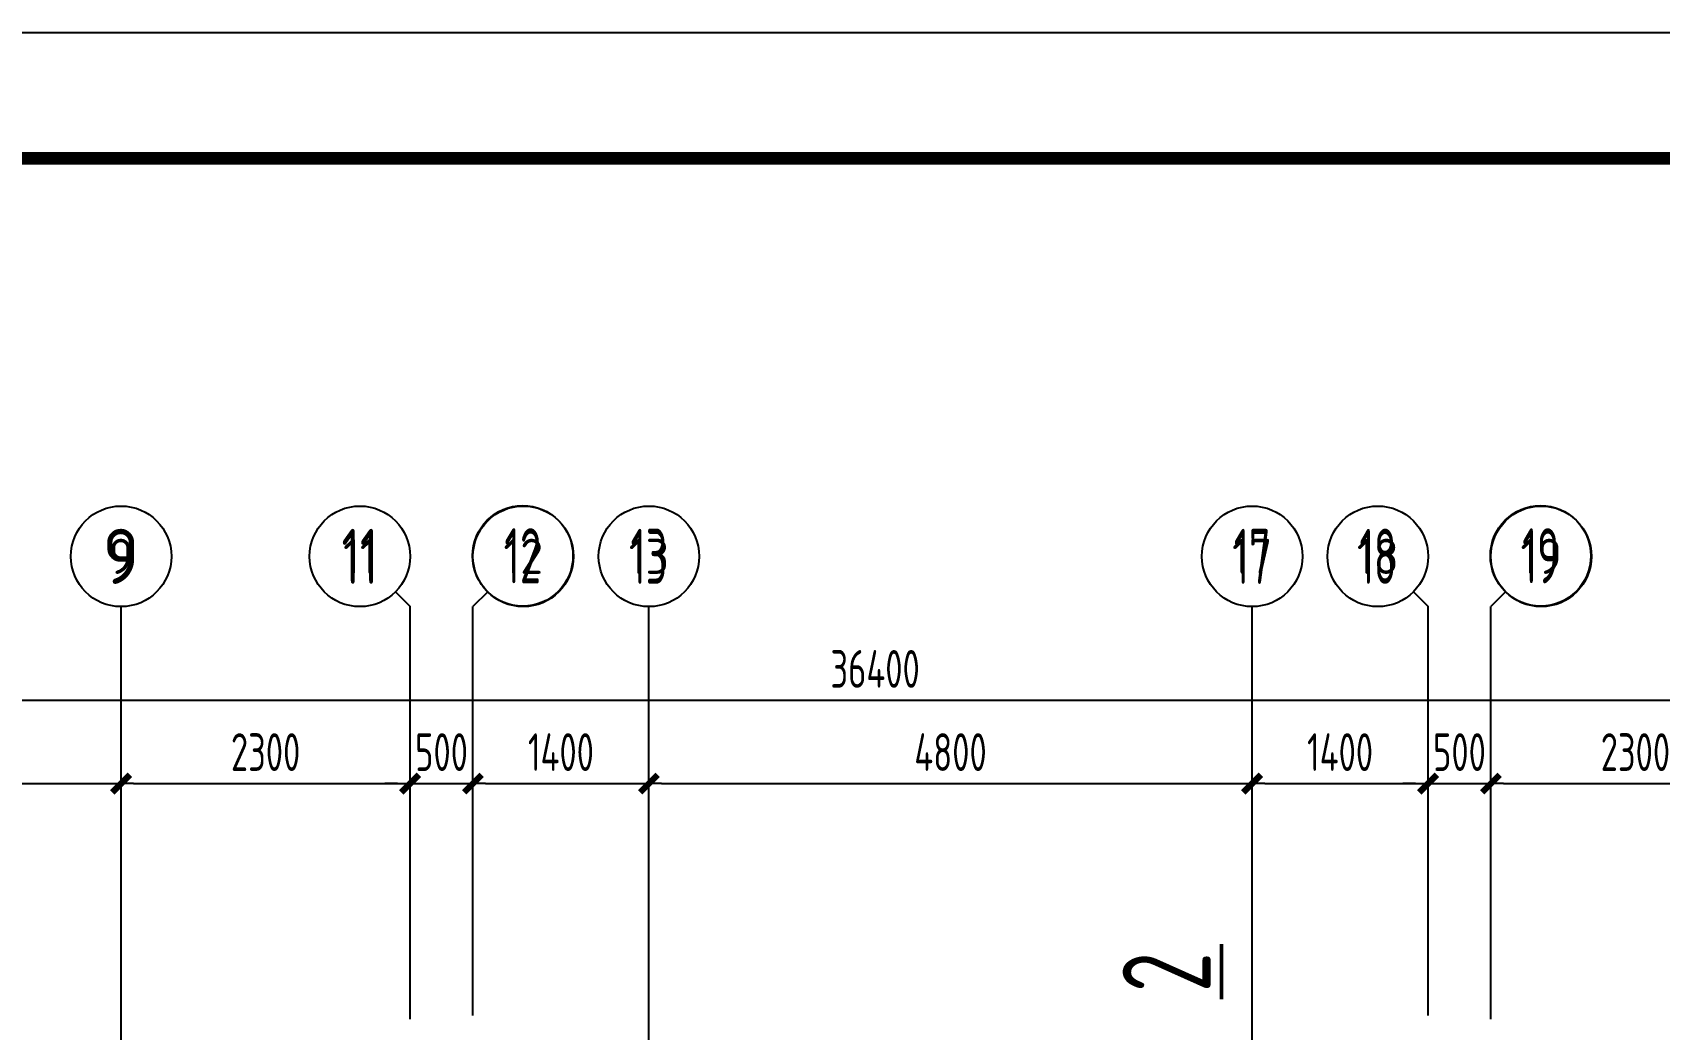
# Model space of a CAD drawing. Extents: x 627893 to 789462, y -407363 to 145317.
# Drawn here: x 681291 to 694237, y -41636 to -33706 of the extents above; entities that cross this region are included whole.
import ezdxf
from ezdxf.enums import TextEntityAlignment as Align

# ---------------------------------------------------------------- set-up
doc = ezdxf.new("R2010")
doc.units = 0
doc.header["$LTSCALE"] = 100
doc.linetypes.add('2', pattern=[18.5, 12, -3, 0.5, -3])
doc.layers.get('0').update_dxf_attribs({"linetype": 'CONTINUOUS'})
doc.layers.get('Defpoints').update_dxf_attribs({"linetype": 'CONTINUOUS'})
for name, color, linetype in [('AXIS', 3, 'CONTINUOUS'), ('AXIS_TEXT', 7, 'CONTINUOUS'), ('dote', 253, 'CONTINUOUS'), ('PUB_TITLE', 4, 'CONTINUOUS')]:
    doc.layers.add(name, color=color, linetype=linetype)
doc.styles.add('_TCH_AXIS', font='tssdeng.shx', dxfattribs={"width": 0.7, "bigfont": 'tssdchn.shx'})
doc.styles.add('CADReader_TextStyle', font='tssdeng.shx', dxfattribs={"height": 0.2, "bigfont": 'gbcbig.shx'})
doc.styles.add('COMPLEX', font='tssdeng.shx', dxfattribs={"width": 0.7, "bigfont": 'tssdchn.shx'})
doc.styles.get("Standard").update_dxf_attribs({"font": 'tssdeng.shx', "width": 0.7, "bigfont": 'tssdchn.shx'})
doc.styles.add('TSSD_Dimension', font='Tssdeng.shx', dxfattribs={"width": 0.7, "bigfont": 'tssdchn.shx'})
doc.dimstyles.new('TSSD_100_100$0', dxfattribs={"dimtxt": 300, "dimasz": 100, "dimexe": 250, "dimexo": 250, "dimgap": 100, "dimtad": 1, "dimdec": 0, "dimzin": 0, "dimdsep": 46, "dimtxsty": 'TSSD_Dimension', "dimblk": '_TSDBK', "dimblk1": '_TSDBK', "dimblk2": '_TSDBK', "dimsah": 1, "dimcen": 0, "dimclrt": 7, "dimadec": 0, "dimazin": 0, "dimtfac": 1, "dimtdec": 0, "dimtix": 1, "dimtmove": 2, "dimatfit": 3, "dimldrblk": '_TSDBK', "dimfxl": 1, "dimtolj": 1, "dimtzin": 0, "dimarcsym": 0})

# ---------------------------------------------------------------- blocks, each defined once
blk = doc.blocks.new('A1tk')
at = {"layer": 'PUB_TITLE'}
blk.add_lwpolyline([(-602685, -92242), (-602685, -32842), (-518585, -32842), (-518585, -92242)], close=True, dxfattribs=at)
at = {"layer": 'PUB_TITLE', "const_width": 100}
blk.add_lwpolyline([(-600185, -91242), (-519585, -91242), (-519585, -33842), (-600185, -33842)], close=True, dxfattribs=at)
blk = doc.blocks.new('_TSDBK')
blk.add_line((-1, 0), (0, 0))
at = {"const_width": 0.5}
blk.add_lwpolyline([(-0.7, -0.7), (0.7, 0.7)], dxfattribs=at)
blk = doc.blocks.new('*D345')
at = {"layer": 'AXIS', "color": 0, "lineweight": -2}
for p, q in [((678996, -40101), (678996, -39430)), ((681996, -40101), (681996, -39430)), ((679096, -39680), (681896, -39680))]:
    blk.add_line(p, q, dxfattribs=at)
at = {"layer": 'Defpoints', "color": 0}
for p in [(681996, -39680), (678996, -40351), (681996, -40351)]:
    blk.add_point(p, dxfattribs=at)
at = {"layer": 'AXIS', "color": 0, "lineweight": -2, "xscale": 100, "yscale": 100, "zscale": 100, "rotation": 180}
blk.add_blockref('_TSDBK', (678996, -39680), dxfattribs=at)
at = {"layer": 'AXIS', "color": 0, "lineweight": -2, "xscale": 100, "yscale": 100, "zscale": 100}
blk.add_blockref('_TSDBK', (681996, -39680), dxfattribs=at)
at = {"layer": 'AXIS', "color": 7, "insert": (680496, -39430), "char_height": 300, "attachment_point": 5, "style": 'TSSD_Dimension'}
blk.add_mtext('\\A1;3000', dxfattribs=at)
blk = doc.blocks.new('*D346')
at = {"layer": 'AXIS', "color": 0, "lineweight": -2}
for p, q in [((681996, -40101), (681996, -39430)), ((684296, -40101), (684296, -39430)), ((682096, -39680), (684196, -39680))]:
    blk.add_line(p, q, dxfattribs=at)
at = {"layer": 'Defpoints', "color": 0}
for p in [(684296, -39680), (681996, -40351), (684296, -40351)]:
    blk.add_point(p, dxfattribs=at)
at = {"layer": 'AXIS', "color": 0, "lineweight": -2, "xscale": 100, "yscale": 100, "zscale": 100, "rotation": 180}
blk.add_blockref('_TSDBK', (681996, -39680), dxfattribs=at)
at = {"layer": 'AXIS', "color": 0, "lineweight": -2, "xscale": 100, "yscale": 100, "zscale": 100}
blk.add_blockref('_TSDBK', (684296, -39680), dxfattribs=at)
at = {"layer": 'AXIS', "color": 7, "insert": (683146, -39430), "char_height": 300, "attachment_point": 5, "style": 'TSSD_Dimension'}
blk.add_mtext('\\A1;2300', dxfattribs=at)
blk = doc.blocks.new('*D347')
at = {"layer": 'AXIS', "color": 0, "lineweight": -2}
for p, q in [((684296, -40101), (684296, -39430)), ((684796, -40101), (684796, -39430)), ((684196, -39680), (684096, -39680)), ((684296, -39680), (684796, -39680)), ((684896, -39680), (684996, -39680))]:
    blk.add_line(p, q, dxfattribs=at)
at = {"layer": 'Defpoints', "color": 0}
for p in [(684796, -39680), (684296, -40351), (684796, -40351)]:
    blk.add_point(p, dxfattribs=at)
at = {"layer": 'AXIS', "color": 0, "lineweight": -2, "xscale": 100, "yscale": 100, "zscale": 100}
blk.add_blockref('_TSDBK', (684296, -39680), dxfattribs=at)
at = {"layer": 'AXIS', "color": 0, "lineweight": -2, "xscale": 100, "yscale": 100, "zscale": 100, "rotation": 180}
blk.add_blockref('_TSDBK', (684796, -39680), dxfattribs=at)
at = {"layer": 'AXIS', "color": 7, "insert": (684546, -39430), "char_height": 300, "attachment_point": 5, "style": 'TSSD_Dimension'}
blk.add_mtext('\\A1;500', dxfattribs=at)
blk = doc.blocks.new('*D348')
at = {"layer": 'AXIS', "color": 0, "lineweight": -2}
for p, q in [((684796, -40101), (684796, -39430)), ((686196, -40101), (686196, -39430)), ((684896, -39680), (686096, -39680))]:
    blk.add_line(p, q, dxfattribs=at)
at = {"layer": 'Defpoints', "color": 0}
for p in [(686196, -39680), (684796, -40351), (686196, -40351)]:
    blk.add_point(p, dxfattribs=at)
at = {"layer": 'AXIS', "color": 0, "lineweight": -2, "xscale": 100, "yscale": 100, "zscale": 100, "rotation": 180}
blk.add_blockref('_TSDBK', (684796, -39680), dxfattribs=at)
at = {"layer": 'AXIS', "color": 0, "lineweight": -2, "xscale": 100, "yscale": 100, "zscale": 100}
blk.add_blockref('_TSDBK', (686196, -39680), dxfattribs=at)
at = {"layer": 'AXIS', "color": 7, "insert": (685496, -39430), "char_height": 300, "attachment_point": 5, "style": 'TSSD_Dimension'}
blk.add_mtext('\\A1;1400', dxfattribs=at)
blk = doc.blocks.new('*D349')
at = {"layer": 'AXIS', "color": 0, "lineweight": -2}
for p, q in [((686196, -40101), (686196, -39430)), ((690996, -40101), (690996, -39430)), ((686296, -39680), (690896, -39680))]:
    blk.add_line(p, q, dxfattribs=at)
at = {"layer": 'Defpoints', "color": 0}
for p in [(690996, -39680), (686196, -40351), (690996, -40351)]:
    blk.add_point(p, dxfattribs=at)
at = {"layer": 'AXIS', "color": 0, "lineweight": -2, "xscale": 100, "yscale": 100, "zscale": 100, "rotation": 180}
blk.add_blockref('_TSDBK', (686196, -39680), dxfattribs=at)
at = {"layer": 'AXIS', "color": 0, "lineweight": -2, "xscale": 100, "yscale": 100, "zscale": 100}
blk.add_blockref('_TSDBK', (690996, -39680), dxfattribs=at)
at = {"layer": 'AXIS', "color": 7, "insert": (688596, -39430), "char_height": 300, "attachment_point": 5, "style": 'TSSD_Dimension'}
blk.add_mtext('\\A1;4800', dxfattribs=at)
blk = doc.blocks.new('*D350')
at = {"layer": 'AXIS', "color": 0, "lineweight": -2}
for p, q in [((690996, -40101), (690996, -39430)), ((692396, -40101), (692396, -39430)), ((691096, -39680), (692296, -39680))]:
    blk.add_line(p, q, dxfattribs=at)
at = {"layer": 'Defpoints', "color": 0}
for p in [(692396, -39680), (690996, -40351), (692396, -40351)]:
    blk.add_point(p, dxfattribs=at)
at = {"layer": 'AXIS', "color": 0, "lineweight": -2, "xscale": 100, "yscale": 100, "zscale": 100, "rotation": 180}
blk.add_blockref('_TSDBK', (690996, -39680), dxfattribs=at)
at = {"layer": 'AXIS', "color": 0, "lineweight": -2, "xscale": 100, "yscale": 100, "zscale": 100}
blk.add_blockref('_TSDBK', (692396, -39680), dxfattribs=at)
at = {"layer": 'AXIS', "color": 7, "insert": (691696, -39430), "char_height": 300, "attachment_point": 5, "style": 'TSSD_Dimension'}
blk.add_mtext('\\A1;1400', dxfattribs=at)
blk = doc.blocks.new('*D351')
at = {"layer": 'AXIS', "color": 0, "lineweight": -2}
for p, q in [((692396, -40101), (692396, -39430)), ((692896, -40101), (692896, -39430)), ((692296, -39680), (692196, -39680)), ((692396, -39680), (692896, -39680)), ((692996, -39680), (693096, -39680))]:
    blk.add_line(p, q, dxfattribs=at)
at = {"layer": 'Defpoints', "color": 0}
for p in [(692896, -39680), (692396, -40351), (692896, -40351)]:
    blk.add_point(p, dxfattribs=at)
at = {"layer": 'AXIS', "color": 0, "lineweight": -2, "xscale": 100, "yscale": 100, "zscale": 100}
blk.add_blockref('_TSDBK', (692396, -39680), dxfattribs=at)
at = {"layer": 'AXIS', "color": 0, "lineweight": -2, "xscale": 100, "yscale": 100, "zscale": 100, "rotation": 180}
blk.add_blockref('_TSDBK', (692896, -39680), dxfattribs=at)
at = {"layer": 'AXIS', "color": 7, "insert": (692646, -39430), "char_height": 300, "attachment_point": 5, "style": 'TSSD_Dimension'}
blk.add_mtext('\\A1;500', dxfattribs=at)
blk = doc.blocks.new('*D352')
at = {"layer": 'AXIS', "color": 0, "lineweight": -2}
for p, q in [((692896, -40101), (692896, -39430)), ((695196, -40101), (695196, -39430)), ((692996, -39680), (695096, -39680))]:
    blk.add_line(p, q, dxfattribs=at)
at = {"layer": 'Defpoints', "color": 0}
for p in [(695196, -39680), (692896, -40351), (695196, -40351)]:
    blk.add_point(p, dxfattribs=at)
at = {"layer": 'AXIS', "color": 0, "lineweight": -2, "xscale": 100, "yscale": 100, "zscale": 100, "rotation": 180}
blk.add_blockref('_TSDBK', (692896, -39680), dxfattribs=at)
at = {"layer": 'AXIS', "color": 0, "lineweight": -2, "xscale": 100, "yscale": 100, "zscale": 100}
blk.add_blockref('_TSDBK', (695196, -39680), dxfattribs=at)
at = {"layer": 'AXIS', "color": 7, "insert": (694046, -39430), "char_height": 300, "attachment_point": 5, "style": 'TSSD_Dimension'}
blk.add_mtext('\\A1;2300', dxfattribs=at)
blk = doc.blocks.new('*D357')
at = {"layer": 'AXIS', "color": 0, "lineweight": -2}
for p, q in [((669796, -39439), (669796, -38768)), ((706196, -39439), (706196, -38768)), ((669896, -39018), (706096, -39018))]:
    blk.add_line(p, q, dxfattribs=at)
at = {"layer": 'Defpoints', "color": 0}
for p in [(706196, -39018), (669796, -39689), (706196, -39689)]:
    blk.add_point(p, dxfattribs=at)
at = {"layer": 'AXIS', "color": 0, "lineweight": -2, "xscale": 100, "yscale": 100, "zscale": 100, "rotation": 180}
blk.add_blockref('_TSDBK', (669796, -39018), dxfattribs=at)
at = {"layer": 'AXIS', "color": 0, "lineweight": -2, "xscale": 100, "yscale": 100, "zscale": 100}
blk.add_blockref('_TSDBK', (706196, -39018), dxfattribs=at)
at = {"layer": 'AXIS', "color": 7, "insert": (687996, -38768), "char_height": 300, "attachment_point": 5, "style": 'TSSD_Dimension'}
blk.add_mtext('\\A1;36400', dxfattribs=at)
blk = doc.blocks.new('_AXISO')
blk.add_circle((0, 0), 0.5)
at = {"layer": 'AXIS_TEXT', "style": 'COMPLEX', "width": 1.041667}
blk.add_attdef('A', text='', height=0.56, dxfattribs=at).set_placement((-0.25, -0.28), (0.25, -0.28), align=Align.FIT)

msp = doc.modelspace()

# ---------------------------------------------------------------- linework, layer by layer
at = {"const_width": 30, "elevation": 0}
msp.add_lwpolyline([(690752.6, -40956.3), (690752.6, -41397.4)], dxfattribs=at)
at = {"layer": 'AXIS'}
for p, q in [((684179, -38155.6), (684296.2, -38272.7)), ((684913.3, -38155.6), (684796.2, -38272.7)), ((692279, -38155.6), (692396.2, -38272.7)), ((693013.3, -38155.6), (692896.2, -38272.7)), ((681996.2, -41525.3), (681996.2, -38272.7)), ((684296.2, -41525.3), (684296.2, -38272.7)), ((684796.2, -41525.3), (684796.2, -38272.7)), ((686196.2, -41525.3), (686196.2, -38272.7)), ((690996.2, -41525.3), (690996.2, -38272.7)), ((692396.2, -41525.3), (692396.2, -38272.7)), ((692896.2, -41525.3), (692896.2, -38272.7))]:
    msp.add_line(p, q, dxfattribs=at)
at = {"layer": 'AXIS', "linetype": 'Continuous'}
for centre in [(681996.2, -37872.7), (683896.2, -37872.7), (685196.2, -37872.7), (686196.2, -37872.7), (690996.2, -37872.7), (691996.2, -37872.7), (693296.2, -37872.7)]:
    msp.add_circle(centre, 400, dxfattribs=at)
at = {"layer": 'dote', "color": 253, "linetype": '2'}
for p, q in [((681996.1, -51155.4), (681996.2, -41525.3)), ((684296, -54155.2), (684296.2, -41525.3)), ((684796.1, -46655.3), (684796.2, -41525.3)), ((686196.1, -51155.3), (686196.2, -41525.3)), ((690996.1, -51155.5), (690996.2, -41525.3)), ((692396.1, -46655.3), (692396.2, -41525.3)), ((692896.3, -54155.1), (692896.2, -41525.3))]:
    msp.add_line(p, q, dxfattribs=at)

# ---------------------------------------------------------------- block references
msp.add_blockref('A1tk', (1260590.7, -864.4))
at = {"layer": 'AXIS'}
ref = msp.add_blockref('_AXISO', (681996.2, -37872.7), dxfattribs=dict(at, xscale=800, yscale=800, zscale=800))
ref.add_attrib('A', '9', dxfattribs={"layer": 'AXIS_TEXT', "height": 438.4, "style": '_TCH_AXIS', "width": 1.076923}).set_placement((681850, -38091.9), (682142.3, -38091.9), align=Align.FIT)
ref = msp.add_blockref('_AXISO', (683896.2, -37872.7), dxfattribs=dict(at, xscale=800, yscale=800, zscale=800))
ref.add_attrib('A', '11', dxfattribs={"layer": 'AXIS_TEXT', "height": 438.39, "style": '_TCH_AXIS', "width": 0.666667}).set_placement((683750, -38091.9), (684042.3, -38091.9), align=Align.FIT)
ref = msp.add_blockref('_AXISO', (685191.9, -37868.5), dxfattribs=dict(at, xscale=800, yscale=800, zscale=800))
ref.add_attrib('A', '12', dxfattribs={"layer": 'AXIS_TEXT', "height": 438.39, "style": '_TCH_AXIS', "width": 0.466667}).set_placement((685045.7, -38087.7), (685338, -38087.7), align=Align.FIT)
ref = msp.add_blockref('_AXISO', (686196.2, -37872.7), dxfattribs=dict(at, xscale=800, yscale=800, zscale=800))
ref.add_attrib('A', '13', dxfattribs={"layer": 'AXIS_TEXT', "height": 438.39, "style": '_TCH_AXIS', "width": 0.466667}).set_placement((686050, -38091.9), (686342.3, -38091.9), align=Align.FIT)
ref = msp.add_blockref('_AXISO', (690996.2, -37872.7), dxfattribs=dict(at, xscale=800, yscale=800, zscale=800))
ref.add_attrib('A', '17', dxfattribs={"layer": 'AXIS_TEXT', "height": 438.39, "style": '_TCH_AXIS', "width": 0.466667}).set_placement((690850, -38091.9), (691142.3, -38091.9), align=Align.FIT)
ref = msp.add_blockref('_AXISO', (691996.2, -37872.7), dxfattribs=dict(at, xscale=800, yscale=800, zscale=800))
ref.add_attrib('A', '18', dxfattribs={"layer": 'AXIS_TEXT', "height": 438.39, "style": '_TCH_AXIS', "width": 0.466667}).set_placement((691850, -38091.9), (692142.3, -38091.9), align=Align.FIT)
ref = msp.add_blockref('_AXISO', (693291.9, -37868.5), dxfattribs=dict(at, xscale=800, yscale=800, zscale=800))
ref.add_attrib('A', '19', dxfattribs={"layer": 'AXIS_TEXT', "height": 438.39, "style": '_TCH_AXIS', "width": 0.482759}).set_placement((693145.7, -38087.7), (693438, -38087.7), align=Align.FIT)

# ---------------------------------------------------------------- texts
at = {"width": 0.7}
msp.add_text('2', height=700, rotation=90, dxfattribs=at).set_placement((690666, -41340.1, 0))
at = {"layer": 'AXIS', "color": 7, "style": 'CADReader_TextStyle'}
for s, p in [('9', (681996.2, -37872.7)), ('11', (683896.2, -37872.7)), ('12', (685196.2, -37872.7)), ('13', (686196.2, -37872.7)), ('17', (690996.2, -37872.7)), ('18', (691996.2, -37872.7)), ('19', (693296.2, -37872.7))]:
    msp.add_text(s, height=280, dxfattribs=at).set_placement(p, align=Align.MIDDLE)

# ---------------------------------------------------------------- dimensions: what is measured, and where the dimension line sits
at = {"layer": 'AXIS'}
dim = msp.add_aligned_dim(p1=(669796.2, -39689), p2=(706196.2, -39689), distance=670.8, dimstyle='TSSD_100_100$0', dxfattribs=at)
dim.commit()
dim.dimension.update_dxf_attribs({"geometry": '*D357', "text_midpoint": (687996.2, -38768.2)})
for base, p1, p2, picture, middle in [((681996.2, -39679.7), (678996.2, -40350.5), (681996.2, -40350.5), '*D345', (680496.2, -39429.7)), ((684296.2, -39679.7), (681996.2, -40350.5), (684296.2, -40350.5), '*D346', (683146.2, -39429.7)), ((684796.2, -39679.7), (684296.2, -40350.5), (684796.2, -40350.5), '*D347', (684546.2, -39429.7)), ((686196.2, -39679.7), (684796.2, -40350.5), (686196.2, -40350.5), '*D348', (685496.2, -39429.7)), ((690996.2, -39679.7), (686196.2, -40350.5), (690996.2, -40350.5), '*D349', (688596.2, -39429.7)), ((692396.2, -39679.7), (690996.2, -40350.5), (692396.2, -40350.5), '*D350', (691696.2, -39429.7)), ((692896.2, -39679.7), (692396.2, -40350.5), (692896.2, -40350.5), '*D351', (692646.2, -39429.7)), ((695196.2, -39679.7), (692896.2, -40350.5), (695196.2, -40350.5), '*D352', (694046.2, -39429.7))]:
    dim = msp.add_linear_dim(base=base, p1=p1, p2=p2, angle=180, dimstyle='TSSD_100_100$0', dxfattribs=at)
    dim.commit()
    dim.dimension.update_dxf_attribs({"geometry": picture, "text_midpoint": middle})

doc.saveas('drawing.dxf')
